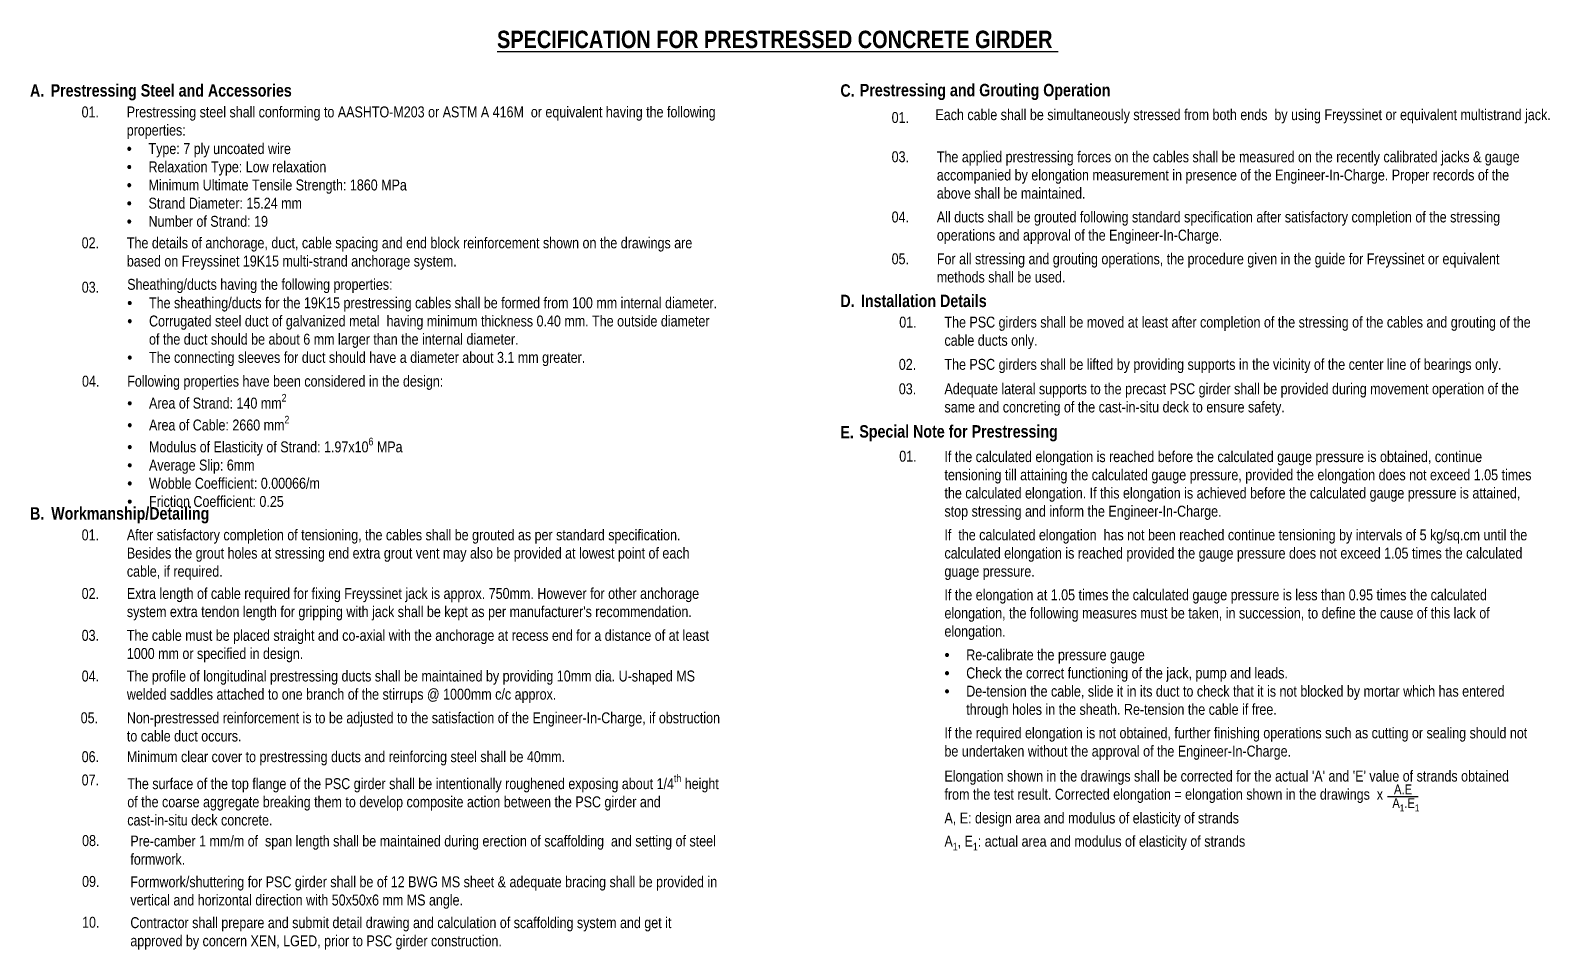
# Model space of a CAD drawing. Header units: millimetres. Extents: x 105 to 209081, y -582 to 17080.
# Drawn here: x 55375 to 73723, y -582 to 10517 of the extents above; entities that cross this region are included whole.
import ezdxf
from ezdxf.enums import TextEntityAlignment as Align

# ---------------------------------------------------------------- set-up
doc = ezdxf.new("R2010")
doc.units = ezdxf.units.MM
doc.layers.add('Text', color=7, linetype='Continuous')
doc.styles.add('SWIS', font='swissc.ttf', dxfattribs={"height": 200})
doc.styles.add('SWIS_B', font='swisscb.ttf', dxfattribs={"height": 200})

msp = doc.modelspace()

# ---------------------------------------------------------------- linework, layer by layer
at = {"layer": 'Text'}
msp.add_line((71766, 1267), (72137, 1267), dxfattribs=at)

# ---------------------------------------------------------------- texts
at = {"color": 7, "linetype": 'Continuous', "style": 'SWIS_B'}
for s, height, p in [('%%USPECIFICATION FOR PRESTRESSED CONCRETE GIRDER ', 210, (64398, 10303)), ('A.', 150, (55456, 9716)), ('Prestressing Steel and Accessories', 150, (57075, 9717)), ('C.', 150, (65243, 9716)), ('D.', 150, (65243, 7175)), ('B.', 150, (55456, 4609))]:
    msp.add_text(s, height=height, dxfattribs=at).set_placement(p, align=Align.CENTER)
at = {"color": 7, "linetype": 'Continuous'}
for s, height, style, p in [('01.', 131.7, 'SWIS', (55993, 9466)), ('01.', 131.7, 'SWIS', (65776, 9399)), ('03.', 131.7, 'SWIS', (65776, 8925)), ('04.', 131.7, 'SWIS', (65776, 8198)), ('02.', 131.7, 'SWIS', (55994, 7886)), ('05.', 131.7, 'SWIS', (65776, 7693)), ('03.', 131.7, 'SWIS', (55995, 7350)), ('01.', 131.7, 'SWIS', (65868, 6928)), ('02.', 131.7, 'SWIS', (65863, 6418)), ('04.', 131.7, 'SWIS', (55998, 6215)), ('03.', 131.7, 'SWIS', (65863, 6123)), ('E.', 150, 'SWIS_B', (65157, 5589)), ('01.', 131.7, 'SWIS', (65868, 5309)), ('01.', 131.7, 'SWIS', (55994, 4359)), ('02.', 131.7, 'SWIS', (55994, 3652)), ('03.', 131.7, 'SWIS', (55994, 3146)), ('04.', 131.7, 'SWIS', (55994, 2655)), ('05.', 131.7, 'SWIS', (55982, 2151)), ('06.', 131.7, 'SWIS', (55994, 1681)), ('07.', 131.7, 'SWIS', (55994, 1400)), ('08.', 131.7, 'SWIS', (55999, 668)), ('09.', 131.7, 'SWIS', (55999, 175)), ('10.', 131.7, 'SWIS', (55999, -318))]:
    msp.add_text(s, height=height, dxfattribs=dict(at, style=style)).set_placement(p)
at = {"color": 7}
for s, insert, char_height, width, attachment_point, style in [('Prestressing and Grouting Operation', (66905, 9871), 150, 3775.06, 2, 'SWIS_B'), ('Prestressing steel shall conforming to AASHTO-M203 or ASTM A 416M  or equivalent having the following properties: ', (56538, 9598), 131.725, 7146.05, 1, 'SWIS'), ('Each cable shall be simultaneously stressed from both ends  by using Freyssinet or equivalent multistrand jack.\\P  ', (66305, 9565), 131.725, 7166.06, 1, 'SWIS'), ('\\pi-3820.03776,l3820.03776,t263.45088;{\\fSymbol|b0|i0|c2|p18;·^I}Type: 7 ply uncoated wire \\P{\\fSymbol|b0|i0|c2|p18;·^I}Relaxation Type: Low relaxation \\P{\\fSymbol|b0|i0|c2|p18;·^I}Minimum Ultimate Tensile Strength: 1860 MPa \\P{\\fSymbol|b0|i0|c2|p18;·^I}Strand Diameter: 15.24 mm \\P{\\fSymbol|b0|i0|c2|p18;·^I}Number of Strand: 19', (56538, 9155), 131.73, 7144.76, 1, 'SWIS'), ('The applied prestressing forces on the cables shall be measured on the recently calibrated jacks & gauge accompanied by elongation measurement in presence of the Engineer-In-Charge. Proper records of the above shall be maintained.', (66322, 9056), 131.725, 7146.05, 1, 'SWIS'), ('All ducts shall be grouted following standard specification after satisfactory completion of the stressing operations and approval of the Engineer-In-Charge.', (66322, 8330), 131.725, 7146.05, 1, 'SWIS'), ('The details of anchorage, duct, cable spacing and end block reinforcement shown on the drawings are based on Freyssinet 19K15 multi-strand anchorage system. ', (56540, 8017), 131.725, 7145.41, 1, 'SWIS'), ('For all stressing and grouting operations, the procedure given in the guide for Freyssinet or equivalent methods shall be used.', (66322, 7824), 131.725, 7146.05, 1, 'SWIS'), ('Sheathing/ducts having the following properties:', (56544, 7516), 131.73, 7146.05, 1, 'SWIS'), ('\\pi-263.45088,l263.45088,t263.45088;{\\fSymbol|b0|i0|c2|p18;·^I}The sheathing/ducts for the 19K15 prestressing cables shall be formed from 100 mm internal diameter.\\P{\\fSymbol|b0|i0|c2|p18;·^I}Corrugated steel duct of galvanized metal  having minimum thickness 0.40 mm. The outside diameter of the duct should be about 6 mm larger than the internal diameter.\\P{\\fSymbol|b0|i0|c2|p18;·^I}The connecting sleeves for duct should have a diameter about 3.1 mm greater.', (56544, 7293), 131.725, 7144.76, 1, 'SWIS'), ('Installation Details ', (66165, 7326), 150, 2005.19, 2, 'SWIS_B'), ('The PSC girders shall be moved at least after completion of the stressing of the cables and grouting of the cable ducts only.', (66414, 7060), 131.725, 7140.77, 1, 'SWIS'), ('The PSC girders shall be lifted by providing supports in the vicinity of the center line of bearings only.', (66414, 6550), 131.725, 7157.74, 1, 'SWIS'), ('Following properties have been considered in the design:', (56544, 6347), 131.73, 7144.12, 1, 'SWIS'), ('Adequate lateral supports to the precast PSC girder shall be provided during movement operation of the same and concreting of the cast-in-situ deck to ensure safety.', (66414, 6255), 131.725, 7140.77, 1, 'SWIS'), ('\\A1;\\pi-263.45088,l263.45088,t263.45088;{\\fSymbol|b0|i0|c2|p18;·^I}Area of Strand: 140 mm{\\H0.7x;\\S2^ ;}\\P{\\fSymbol|b0|i0|c2|p18;·^I}Area of Cable: 2660 mm{\\H0.7x;\\S2^ ;}\\P{\\fSymbol|b0|i0|c2|p18;·^I}Modulus of Elasticity of Strand: 1.97x10{\\H0.7x;\\S6^ ;\\H1.4286x; MPa\\P\\A0;\\fSymbol|b0|i0|c2|p18;\\H0.99998x;·^I\\fSwis721 Cn BT|b0|i0|c0|p34;Average Slip: 6mm\\P\\fSymbol|b0|i0|c2|p18;·^I\\fSwis721 Cn BT|b0|i0|c0|p34;Wobble Coefficient: 0.00066/m\\P\\fSymbol|b0|i0|c2|p18;·^I\\fSwis721 Cn BT|b0|i0|c0|p34;Friction Coefficient: \\C256;0.25}', (56544, 6127), 131.725, 7144.76, 1, 'SWIS'), ('Special Note for Prestressing', (66584, 5750), 150, 3069.84, 2, 'SWIS_B'), ('If the calculated elongation is reached before the calculated gauge pressure is obtained, continue tensioning till attaining the calculated gauge pressure, provided the elongation does not exceed 1.05 times the calculated elongation. If this elongation is achieved before the calculated gauge pressure is attained, stop stressing and inform the Engineer-In-Charge.', (66414, 5436), 131.725, 7116.34, 1, 'SWIS'), ('Workmanship/Detailing', (56581, 4760), 150, 2422.08, 2, 'SWIS_B'), ('After satisfactory completion of tensioning, the cables shall be grouted as per standard specification. Besides the grout holes at stressing end extra grout vent may also be provided at lowest point of each cable, if required.', (56540, 4491), 131.725, 7166.06, 1, 'SWIS'), ('If  the calculated elongation  has not been reached continue tensioning by intervals of 5 kg/sq.cm until the calculated elongation is reached provided the gauge pressure does not exceed 1.05 times the calculated guage pressure.', (66414, 4491), 131.725, 7116.34, 1, 'SWIS'), ("Extra length of cable required for fixing Freyssinet jack is approx. 750mm. However for other anchorage system extra tendon length for gripping with jack shall be kept as per manufacturer's recommendation.", (56540, 3784), 131.725, 7166.06, 1, 'SWIS'), ('If the elongation at 1.05 times the calculated gauge pressure is less than 0.95 times the calculated elongation, the following measures must be taken, in succession, to define the cause of this lack of elongation.', (66414, 3767), 131.725, 7116.34, 1, 'SWIS'), ('The cable must be placed straight and co-axial with the anchorage at recess end for a distance of at least 1000 mm or specified in design.', (56540, 3278), 131.725, 7166.06, 1, 'SWIS'), ('\\pi-263.45088,l263.45088,t263.45088,395.17632;{\\fSymbol|b0|i0|c2|p18;·^I}Re-calibrate the pressure gauge\\P{\\fSymbol|b0|i0|c2|p18;·^I}Check the correct functioning of the jack, pump and leads.\\P{\\fSymbol|b0|i0|c2|p18;·^I}De-tension the cable, slide it in its duct to check that it is not blocked by mortar which has entered \\P\\pi0,t395.17632;through holes in the sheath. Re-tension the cable if free.', (66414, 3043), 131.725, 7112.92, 1, 'SWIS'), ('The profile of longitudinal prestressing ducts shall be maintained by providing 10mm dia. U-shaped MS welded saddles attached to one branch of the stirrups @ 1000mm c/c approx.\\P ', (56540, 2787), 131.725, 7166.06, 1, 'SWIS'), ('Non-prestressed reinforcement is to be adjusted to the satisfaction of the Engineer-In-Charge, if obstruction to cable duct occurs.', (56540, 2282), 131.725, 7185.54, 1, 'SWIS'), ('If the required elongation is not obtained, further finishing operations such as cutting or sealing should not be undertaken without the approval of the Engineer-In-Charge.', (66414, 2100), 131.725, 7173.99, 1, 'SWIS'), ('Minimum clear cover to prestressing ducts and reinforcing steel shall be 40mm.', (56540, 1813), 131.73, 7177.83, 1, 'SWIS'), ('\\A1;The surface of the top flange of the PSC girder shall be intentionally roughened exposing about 1/4{\\H0.7x;\\Sth^ ;} height of the coarse aggregate breaking them to develop composite action between the PSC girder and cast-in-situ deck concrete.\\P \\P ', (56545, 1532), 131.725, 7140.77, 1, 'SWIS'), ("Elongation shown in the drawings shall be corrected for the actual 'A' and 'E' value of strands obtained from the test result. Corrected elongation = elongation shown in the drawings  x ", (66414, 1579), 131.725, 7112.92, 1, 'SWIS'), (' A.E', (71805, 1412), 118.9, 6419.41, 1, 'SWIS'), ('\\A1;A{\\H0.7x;\\S^ 1;}.E{\\H0.7x;\\S^ 1;}', (71823, 1246), 118.88, 6419.41, 1, 'SWIS'), ('A, E: design area and modulus of elasticity of strands', (66414, 1073), 131.73, 7091.62, 1, 'SWIS'), ('Pre-camber 1 mm/m of  span length shall be maintained during erection of scaffolding  and setting of steel formwork.', (56582, 795), 131.725, 7109.2, 1, 'SWIS'), ('\\A1;A{\\H0.7x;\\S^ 1;}, E{\\H0.7x;\\S^ 1;}: actual area and modulus of elasticity of strands', (66414, 792), 131.73, 7091.62, 1, 'SWIS'), ('Formwork/shuttering for PSC girder shall be of 12 BWG MS sheet & adequate bracing shall be provided in vertical and horizontal direction with 50x50x6 mm MS angle. ', (56582, 302), 131.725, 7109.2, 1, 'SWIS'), ('Contractor shall prepare and submit detail drawing and calculation of scaffolding system and get it approved by concern XEN, LGED, prior to PSC girder construction.', (56582, -191), 131.725, 7109.2, 1, 'SWIS')]:
    msp.add_mtext(s, dxfattribs=dict(at, insert=insert, char_height=char_height, width=width, attachment_point=attachment_point, style=style))

doc.saveas('drawing.dxf')
